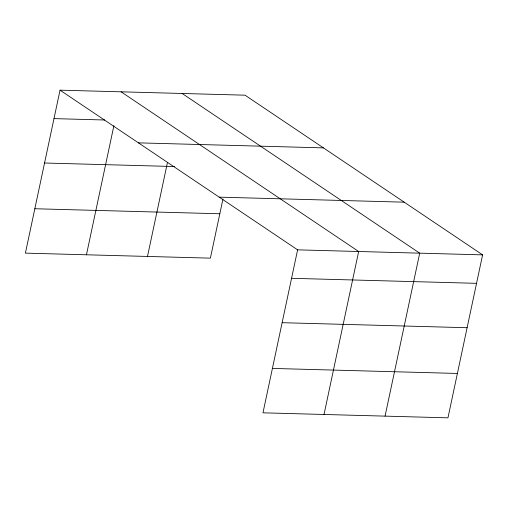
<?xml version="1.0" encoding="UTF-8"?>
<svg xmlns="http://www.w3.org/2000/svg" width="508" height="508" viewBox="0 0 508 508"><rect width="100%" height="100%" fill="white"/><g stroke="black" fill="none" stroke-linecap="round" stroke-linejoin="round"><path stroke-width="0.76" d="M60.039 90.164L297.612 249.847L262.973 412.82L447.961 417.836L482.6 254.87L245.027 95.18L60.039 90.164L25.4 253.13L210.388 258.153L222.955 199.034M86.449 254.787L113.9 125.635M147.491 256.445L167.462 162.496M324.015 414.477L358.654 251.504L121.088 91.815M385.064 416.135L419.703 253.162L182.131 93.472M53.994 118.618L104.731 119.996M138.436 142.856L323.431 147.879M44.558 163.011L174.511 166.535M219.215 197.148L404.203 202.171M34.836 208.744L219.824 213.766M297.612 249.847L482.6 254.87M291.56 278.308L476.548 283.331M282.124 322.694L467.119 327.717M272.402 368.427L457.397 373.45"/></g></svg>
